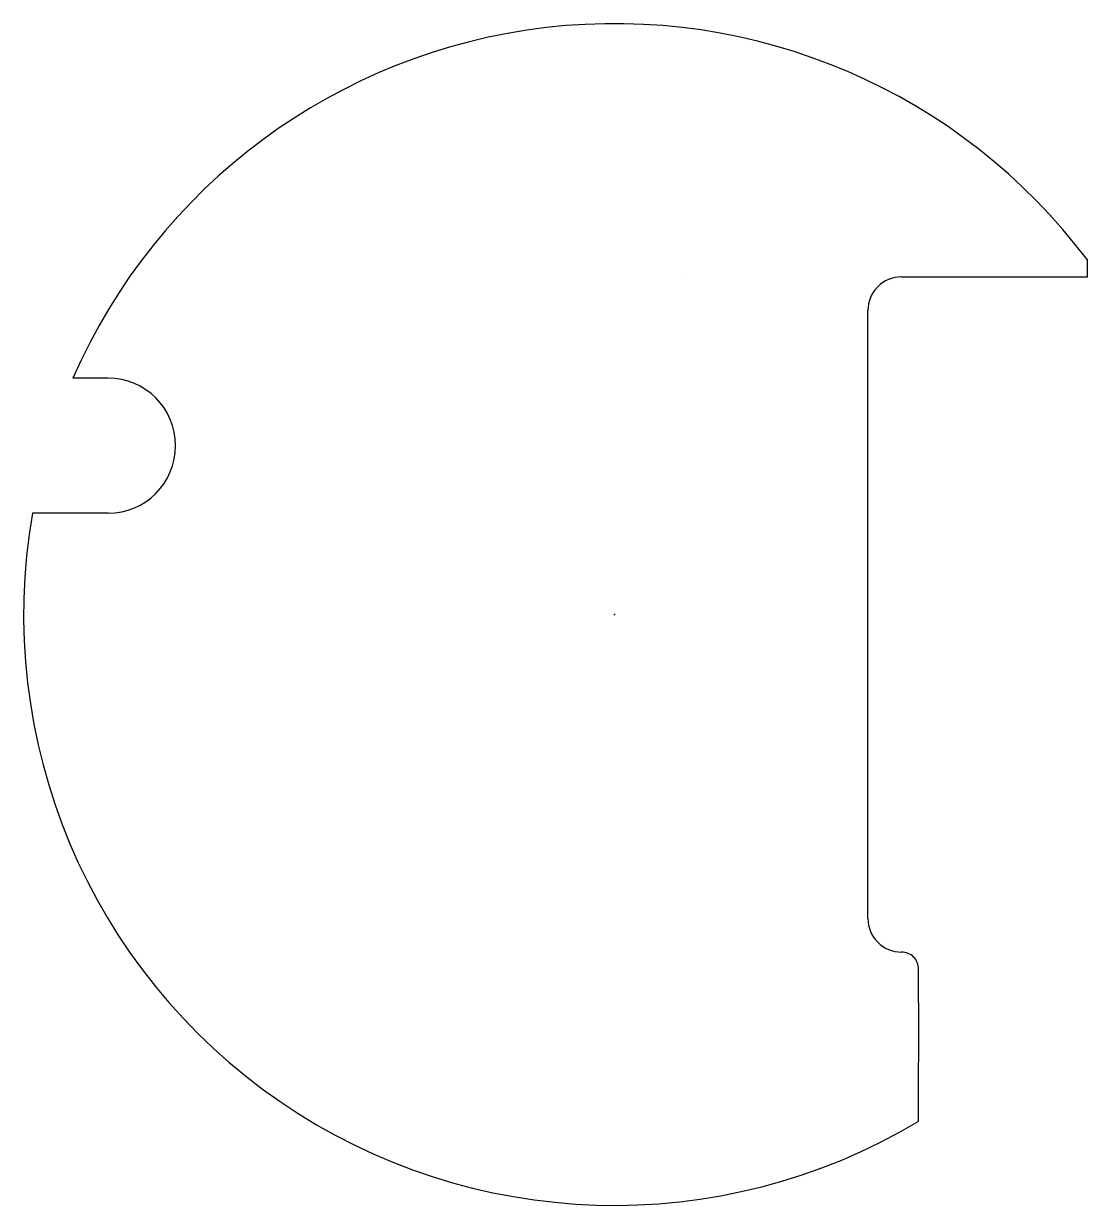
# Model space of a CAD drawing. Header units: centimetres. Extents: x -35 to 28, y -35 to 35.
import ezdxf

# ---------------------------------------------------------------- set-up
doc = ezdxf.new("R2010")
doc.units = ezdxf.units.CM
doc.header["$MEASUREMENT"] = 0
for name, color, linetype in [('Power board v3_Sketch1', 7, 'Continuous'), ('Power board v3_Sketch2', 7, 'Continuous'), ('Power board v3_Sketch3', 7, 'Continuous')]:
    doc.layers.add(name, color=color, linetype=linetype)

msp = doc.modelspace()

# ---------------------------------------------------------------- linework, layer by layer
at = {"layer": 'Power board v3_Sketch1'}
msp.add_point((0, 0), dxfattribs=at)
at = {"layer": 'Power board v3_Sketch2'}
for p, q in [((28, 20), (28, 21)), ((4, 20), (4, 20)), ((17, 20), (28, 20)), ((15, 0), (15, 18)), ((-30, 14), (-32.078, 14)), ((-30, 6), (-34.482, 6)), ((15, -18), (15, 0)), ((18, -23), (18, -20.999)), ((18, -23), (17.984, -30.026))]:
    msp.add_line(p, q, dxfattribs=at)
for centre, radius, start, end in [((0, 0), 35, 36.8699, 156.42182), ((2, 20), 2, 359.99011, 0.00989), ((17, 18), 2, 90, 180), ((-30, 10), 4, 270, 90), ((0, 0), 35, 170.12911, 300.91991), ((17, -18), 2, 180, 270), ((17, -21), 1, 359.93903, 90.00001)]:
    msp.add_arc(centre, radius, start, end, dxfattribs=at)
msp.add_point((0, 0), dxfattribs=at)
at = {"layer": 'Power board v3_Sketch3'}
msp.add_point((0, 0), dxfattribs=at)

doc.saveas('drawing.dxf')
